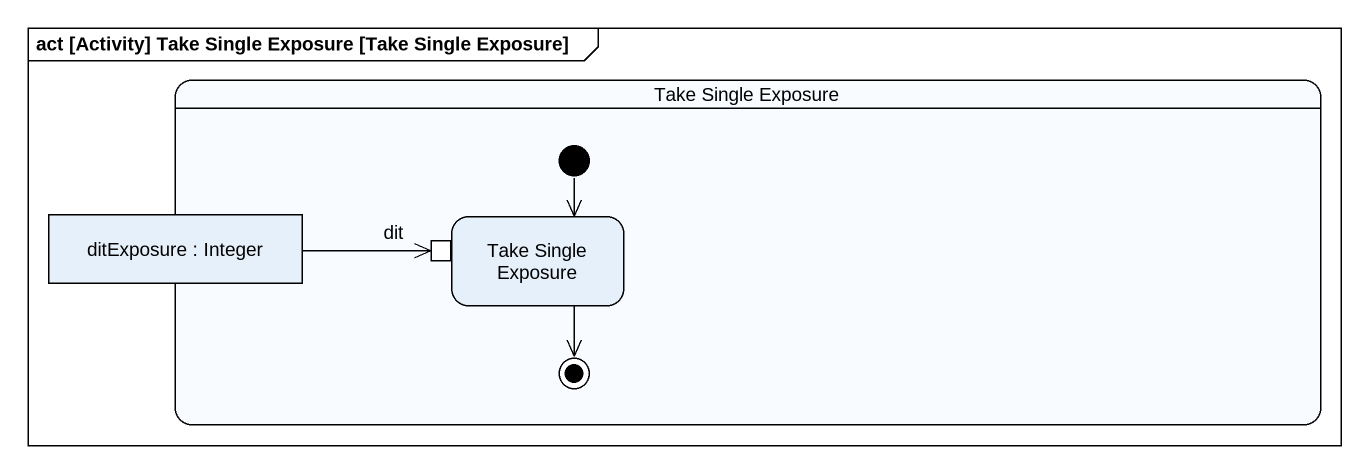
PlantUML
@startuml
mainframe act [Activity] Take Single Exposure [Take Single Exposure]
hide empty description
state "Take Single Exposure" as Take_Single_Exposure {
  state "ditExposure : Integer" as ditExposure <<object>>
  state "Take Single Exposure" as Take_Single_Exposure_2 {
    state dit <<inputPin>>
  }
  [*] --> Take_Single_Exposure_2
  Take_Single_Exposure_2 --> [*]
}
ditExposure -right-> dit
@enduml
